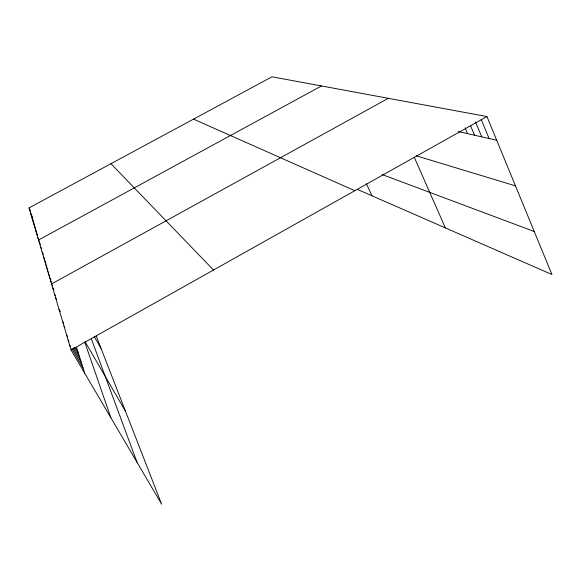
<?xml version="1.0" encoding="UTF-8"?>
<svg xmlns="http://www.w3.org/2000/svg" width="581" height="581" viewBox="0 0 581 581"><rect width="100%" height="100%" fill="white"/><g stroke="black" fill="none" stroke-linecap="round" stroke-linejoin="round"><path stroke-width="0.87" d="M96.257 336.087L161.641 504.199L71.064 349.973L486.958 116.549L551.95 274.53L357.489 189.457M388.319 98.312L51.535 283.942L52.421 285.46M321.489 85.952L38.549 240.018L39.428 241.551M71.064 349.973L29.05 207.896L271.973 76.801L486.958 116.549M458.286 131.531L496.711 140.246M416.214 155.781L515.478 185.876M382.124 174.54L534.251 231.514M193.524 119.134L354.817 190.721M110.949 163.697L213.51 270.027M68.1 339.958L69.016 341.512M73.119 348.52L81.333 362.522M69.56 344.889L70.454 346.414M71.797 348.702L82.981 367.766M62.69 321.649L63.583 323.181M63.983 326.028L64.89 327.575M75.072 347.206L78.174 352.507M66.684 335.172L67.585 336.711M73.881 347.46L79.728 357.438M54.578 294.218L55.456 295.729M55.645 297.828L56.531 299.353M59.015 309.245L60.351 311.539M47.824 271.385L48.702 272.896M48.717 274.406L49.603 275.939M49.632 277.507L50.983 279.824M50.576 280.681L51.484 282.25M85.204 341.904L125.511 411.297M52.522 287.275L53.859 289.585M40.641 247.099L41.512 248.603M42.115 252.081L43.444 254.376M43.655 257.281L44.555 258.85M44.447 259.976L45.761 262.242M45.267 262.728L46.146 264.253M46.095 265.546L46.988 267.093M46.952 268.429L47.853 269.991M33.698 223.627L34.606 225.196M34.264 225.537L35.136 227.048M34.845 227.491L35.717 229.008M35.434 229.48L36.312 231.013M36.029 231.507L36.923 233.054M36.639 233.569L37.54 235.131M37.903 237.825L38.774 239.343M94.202 336.522L101.043 348.389M39.232 242.328L40.568 244.645M29.05 207.896L29.936 209.436M29.529 209.523L30.423 211.07M30.517 212.857L31.802 215.101M31.025 214.571L32.325 216.829M31.541 216.321L32.848 218.594M32.064 218.093L32.943 219.625M32.601 219.901L33.487 221.448M33.146 221.746L34.039 223.307M366.437 183.756L371.963 195.79M414.253 157.233L445.358 227.897M465.112 127.827L467.552 133.637M470.465 125.481L474.532 135.22M475.556 122.039L481.714 136.847M481.162 119.33L489.1 138.525M91.253 338.592L137.029 462.294M84.681 341.962L110.877 417.761M76.67 347.714L84.681 373.169"/></g></svg>
